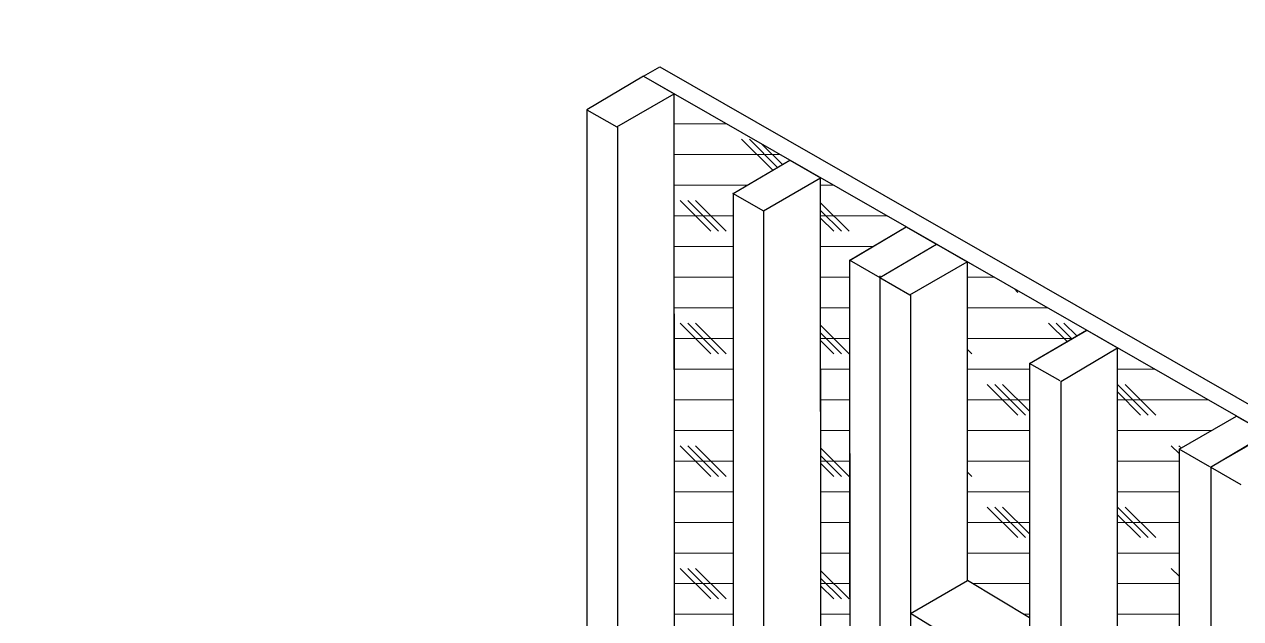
# Model space of a CAD drawing. Header units: inches. Extents: x -26 to 76, y -16 to 22.
# Drawn here: x 35.093 to 40.049, y 9.725 to 12.15 of the extents above; entities that cross this region are included whole.
import ezdxf

# ---------------------------------------------------------------- set-up
doc = ezdxf.new("R2010")
doc.units = ezdxf.units.IN
doc.header["$MEASUREMENT"] = 0
for name, color, linetype, lineweight in [('.ATI-HATCH', 7, 'Continuous', 0), ('G-ANNO-TTLB', 7, 'Continuous', 0), ('TYVEK', 7, 'Continuous', 0)]:
    doc.layers.add(name, color=color, linetype=linetype, lineweight=lineweight)

# ---------------------------------------------------------------- blocks, each defined once
blk = doc.blocks.new('Block_353')
at = {"layer": '.ATI-HATCH'}
for points, knots in [([(37.9815, 8.3339), (37.9815, 8.3339), (37.7431, 8.2828), (37.7431, 8.2828), (37.7431, 8.2828), (37.7407, 11.8657), (37.7407, 11.8657), (37.7407, 11.8657), (38.2123, 11.5953), (38.2123, 11.5953), (38.2123, 11.5953), (37.9818, 11.459), (37.9818, 11.459), (37.9818, 11.459), (37.9815, 11.4591), (37.9815, 11.4591), (37.9815, 11.4591), (37.9815, 8.3339), (37.9815, 8.3339)], [0, 0, 0, 0, 1, 1, 1, 2, 2, 2, 3, 3, 3, 4, 4, 4, 5, 5, 5, 6, 6, 6, 6]), ([(38.4499, 8.4344), (38.4521, 8.4348), (38.4543, 8.4352), (38.4564, 8.4355), (38.4564, 8.4355), (38.4557, 11.1872), (38.4557, 11.1872), (38.4557, 11.1872), (38.456, 11.187), (38.456, 11.187), (38.456, 11.187), (38.6865, 11.3233), (38.6865, 11.3233), (38.6865, 11.3233), (38.3374, 11.5235), (38.3374, 11.5235), (38.3374, 11.5235), (38.3395, 8.4107), (38.3395, 8.4107), (38.3395, 8.4107), (38.4499, 8.4344), (38.4499, 8.4344)], [0, 0, 0, 0, 1, 1, 1, 2, 2, 2, 3, 3, 3, 4, 4, 4, 5, 5, 5, 6, 6, 6, 7, 7, 7, 7]), ([(39.1883, 9.7285), (39.1883, 9.7285), (39.1883, 10.7667), (39.1883, 10.7667), (39.1883, 10.7667), (39.4215, 10.9017), (39.4215, 10.9017), (39.4215, 10.9017), (38.9366, 11.1799), (38.9366, 11.1799), (38.9366, 11.1799), (38.9366, 9.881), (38.9366, 9.881), (38.9366, 9.881), (39.1883, 9.7285), (39.1883, 9.7285)], [0, 0, 0, 0, 1, 1, 1, 2, 2, 2, 3, 3, 3, 4, 4, 4, 5, 5, 5, 5]), ([(39.5467, 10.83), (39.5467, 10.83), (39.546, 9.5117), (39.546, 9.5117), (39.546, 9.5117), (39.7983, 9.3587), (39.7983, 9.3587), (39.7983, 9.3587), (39.7983, 10.4168), (39.7983, 10.4168), (39.7983, 10.4168), (40.0317, 10.5518), (40.0317, 10.5518), (40.0317, 10.5518), (39.5467, 10.83), (39.5467, 10.83)], [0, 0, 0, 0, 1, 1, 1, 2, 2, 2, 3, 3, 3, 4, 4, 4, 5, 5, 5, 5])]:
    blk.add_open_spline(points, degree=3, knots=knots, dxfattribs=at)
at = {"layer": '.ATI-HATCH', "color": 8, "lineweight": 0, "true_color": 0x808080}
for points in [[(37.7408, 11.7438), (37.7408, 11.7438), (37.9533, 11.7438), (37.9533, 11.7438)], [(38.1407, 11.5562), (38.1407, 11.5562), (38.0157, 11.6812), (38.0157, 11.6812)], [(38.1624, 11.5658), (38.1624, 11.5658), (38.047, 11.6812), (38.047, 11.6812)], [(38.1821, 11.5774), (38.1821, 11.5774), (38.0996, 11.6599), (38.0996, 11.6599)], [(37.7409, 11.6187), (37.7409, 11.6187), (38.1714, 11.6187), (38.1714, 11.6187)], [(37.741, 11.4937), (37.741, 11.4937), (38.0405, 11.4937), (38.0405, 11.4937)], [(38.3374, 11.4937), (38.3374, 11.4937), (38.3894, 11.4937), (38.3894, 11.4937)], [(37.8907, 11.3061), (37.8907, 11.3061), (37.7656, 11.4312), (37.7656, 11.4312)], [(37.9219, 11.3061), (37.9219, 11.3061), (37.7969, 11.4312), (37.7969, 11.4312)], [(37.9532, 11.3061), (37.9532, 11.3061), (37.8282, 11.4312), (37.8282, 11.4312)], [(38.4533, 11.3061), (38.4533, 11.3061), (38.3374, 11.4221), (38.3374, 11.4221)], [(37.741, 11.3687), (37.741, 11.3687), (37.9815, 11.3687), (37.9815, 11.3687)], [(38.4221, 11.3061), (38.4221, 11.3061), (38.3374, 11.3908), (38.3374, 11.3908)], [(38.3375, 11.3687), (38.3375, 11.3687), (38.6074, 11.3687), (38.6074, 11.3687)], [(38.3908, 11.3061), (38.3908, 11.3061), (38.3375, 11.3595), (38.3375, 11.3595)], [(37.7411, 11.2436), (37.7411, 11.2436), (37.9815, 11.2436), (37.9815, 11.2436)], [(38.3375, 11.2436), (38.3375, 11.2436), (38.5517, 11.2436), (38.5517, 11.2436)], [(37.7412, 11.1186), (37.7412, 11.1186), (37.9815, 11.1186), (37.9815, 11.1186)], [(38.3376, 11.1186), (38.3376, 11.1186), (38.4557, 11.1186), (38.4557, 11.1186)], [(38.9366, 11.1186), (38.9366, 11.1186), (39.0434, 11.1186), (39.0434, 11.1186)], [(39.1411, 11.0561), (39.1411, 11.0561), (39.1257, 11.0714), (39.1257, 11.0714)], [(37.7413, 10.9935), (37.7413, 10.9935), (37.9815, 10.9935), (37.9815, 10.9935)], [(38.3377, 10.9935), (38.3377, 10.9935), (38.4558, 10.9935), (38.4558, 10.9935)], [(38.9366, 10.9935), (38.9366, 10.9935), (39.2615, 10.9935), (39.2615, 10.9935)], [(37.8907, 10.806), (37.8907, 10.806), (37.7656, 10.931), (37.7656, 10.931)], [(37.9219, 10.806), (37.9219, 10.806), (37.7969, 10.931), (37.7969, 10.931)], [(37.9532, 10.806), (37.9532, 10.806), (37.8282, 10.931), (37.8282, 10.931)], [(38.4533, 10.806), (38.4533, 10.806), (38.3378, 10.9216), (38.3378, 10.9216)], [(39.3416, 10.8555), (39.3416, 10.8555), (39.2661, 10.931), (39.2661, 10.931)], [(39.3614, 10.8669), (39.3614, 10.8669), (39.2973, 10.931), (39.2973, 10.931)], [(39.3812, 10.8784), (39.3812, 10.8784), (39.3286, 10.931), (39.3286, 10.931)], [(37.7414, 10.8685), (37.7414, 10.8685), (37.9815, 10.8685), (37.9815, 10.8685)], [(38.4221, 10.806), (38.4221, 10.806), (38.3378, 10.8903), (38.3378, 10.8903)], [(38.3378, 10.8685), (38.3378, 10.8685), (38.4558, 10.8685), (38.4558, 10.8685)], [(38.3908, 10.806), (38.3908, 10.806), (38.3378, 10.859), (38.3378, 10.859)], [(38.9366, 10.8685), (38.9366, 10.8685), (39.3641, 10.8685), (39.3641, 10.8685)], [(38.9535, 10.806), (38.9535, 10.806), (38.9366, 10.8229), (38.9366, 10.8229)], [(37.7415, 10.7435), (37.7415, 10.7435), (37.9815, 10.7435), (37.9815, 10.7435)], [(38.3379, 10.7435), (38.3379, 10.7435), (38.4558, 10.7435), (38.4558, 10.7435)], [(38.9366, 10.7435), (38.9366, 10.7435), (39.1883, 10.7435), (39.1883, 10.7435)], [(39.5466, 10.7435), (39.5466, 10.7435), (39.6975, 10.7435), (39.6975, 10.7435)], [(39.1411, 10.5559), (39.1411, 10.5559), (39.016, 10.6809), (39.016, 10.6809)], [(39.1723, 10.5559), (39.1723, 10.5559), (39.0473, 10.6809), (39.0473, 10.6809)], [(39.1883, 10.5712), (39.1883, 10.5712), (39.0785, 10.6809), (39.0785, 10.6809)], [(39.6725, 10.5559), (39.6725, 10.5559), (39.5474, 10.6809), (39.5474, 10.6809)], [(39.7037, 10.5559), (39.7037, 10.5559), (39.5787, 10.6809), (39.5787, 10.6809)], [(37.7416, 10.6184), (37.7416, 10.6184), (37.9815, 10.6184), (37.9815, 10.6184)], [(38.338, 10.6184), (38.338, 10.6184), (38.4559, 10.6184), (38.4559, 10.6184)], [(38.9366, 10.6184), (38.9366, 10.6184), (39.1883, 10.6184), (39.1883, 10.6184)], [(39.6412, 10.5559), (39.6412, 10.5559), (39.5466, 10.6505), (39.5466, 10.6505)], [(39.5466, 10.6184), (39.5466, 10.6184), (39.9155, 10.6184), (39.9155, 10.6184)], [(37.7416, 10.4934), (37.7416, 10.4934), (37.9815, 10.4934), (37.9815, 10.4934)], [(38.3381, 10.4934), (38.3381, 10.4934), (38.4559, 10.4934), (38.4559, 10.4934)], [(38.9366, 10.4934), (38.9366, 10.4934), (39.1883, 10.4934), (39.1883, 10.4934)], [(39.5465, 10.4934), (39.5465, 10.4934), (39.9307, 10.4934), (39.9307, 10.4934)], [(37.8907, 10.3058), (37.8907, 10.3058), (37.7656, 10.4309), (37.7656, 10.4309)], [(37.9219, 10.3058), (37.9219, 10.3058), (37.7969, 10.4309), (37.7969, 10.4309)], [(37.9532, 10.3058), (37.9532, 10.3058), (37.8282, 10.4309), (37.8282, 10.4309)], [(38.4533, 10.3058), (38.4533, 10.3058), (38.3381, 10.4211), (38.3381, 10.4211)], [(39.7983, 10.3988), (39.7983, 10.3988), (39.7662, 10.4309), (39.7662, 10.4309)], [(39.8067, 10.4217), (39.8067, 10.4217), (39.7975, 10.4309), (39.7975, 10.4309)], [(37.7417, 10.3684), (37.7417, 10.3684), (37.9815, 10.3684), (37.9815, 10.3684)], [(38.4221, 10.3058), (38.4221, 10.3058), (38.3381, 10.3898), (38.3381, 10.3898)], [(38.3381, 10.3684), (38.3381, 10.3684), (38.4559, 10.3684), (38.4559, 10.3684)], [(38.9366, 10.3684), (38.9366, 10.3684), (39.1883, 10.3684), (39.1883, 10.3684)], [(39.5464, 10.3684), (39.5464, 10.3684), (39.7983, 10.3684), (39.7983, 10.3684)], [(38.3908, 10.3058), (38.3908, 10.3058), (38.3381, 10.3585), (38.3381, 10.3585)], [(38.9535, 10.3058), (38.9535, 10.3058), (38.9366, 10.3228), (38.9366, 10.3228)], [(37.7418, 10.2433), (37.7418, 10.2433), (37.9815, 10.2433), (37.9815, 10.2433)], [(38.3382, 10.2433), (38.3382, 10.2433), (38.456, 10.2433), (38.456, 10.2433)], [(38.9366, 10.2433), (38.9366, 10.2433), (39.1883, 10.2433), (39.1883, 10.2433)], [(39.5464, 10.2433), (39.5464, 10.2433), (39.7983, 10.2433), (39.7983, 10.2433)], [(39.1411, 10.0558), (39.1411, 10.0558), (39.016, 10.1808), (39.016, 10.1808)], [(39.1723, 10.0558), (39.1723, 10.0558), (39.0473, 10.1808), (39.0473, 10.1808)], [(39.1883, 10.0711), (39.1883, 10.0711), (39.0785, 10.1808), (39.0785, 10.1808)], [(39.6725, 10.0558), (39.6725, 10.0558), (39.5474, 10.1808), (39.5474, 10.1808)], [(39.7037, 10.0558), (39.7037, 10.0558), (39.5787, 10.1808), (39.5787, 10.1808)], [(37.7419, 10.1183), (37.7419, 10.1183), (37.9815, 10.1183), (37.9815, 10.1183)], [(38.3383, 10.1183), (38.3383, 10.1183), (38.456, 10.1183), (38.456, 10.1183)], [(38.9366, 10.1183), (38.9366, 10.1183), (39.1883, 10.1183), (39.1883, 10.1183)], [(39.6412, 10.0558), (39.6412, 10.0558), (39.5463, 10.1506), (39.5463, 10.1506)], [(39.5463, 10.1183), (39.5463, 10.1183), (39.7983, 10.1183), (39.7983, 10.1183)], [(37.742, 9.9932), (37.742, 9.9932), (37.9815, 9.9932), (37.9815, 9.9932)], [(38.3384, 9.9932), (38.3384, 9.9932), (38.456, 9.9932), (38.456, 9.9932)], [(38.9366, 9.9932), (38.9366, 9.9932), (39.1883, 9.9932), (39.1883, 9.9932)], [(39.5462, 9.9932), (39.5462, 9.9932), (39.7983, 9.9932), (39.7983, 9.9932)], [(37.8907, 9.8057), (37.8907, 9.8057), (37.7656, 9.9307), (37.7656, 9.9307)], [(37.9219, 9.8057), (37.9219, 9.8057), (37.7969, 9.9307), (37.7969, 9.9307)], [(37.9532, 9.8057), (37.9532, 9.8057), (37.8282, 9.9307), (37.8282, 9.9307)], [(38.4533, 9.8057), (38.4533, 9.8057), (38.3384, 9.9206), (38.3384, 9.9206)], [(39.7983, 9.8986), (39.7983, 9.8986), (39.7662, 9.9307), (39.7662, 9.9307)], [(39.7983, 9.9299), (39.7983, 9.9299), (39.7975, 9.9307), (39.7975, 9.9307)], [(37.7421, 9.8682), (37.7421, 9.8682), (37.9815, 9.8682), (37.9815, 9.8682)], [(38.4221, 9.8057), (38.4221, 9.8057), (38.3385, 9.8893), (38.3385, 9.8893)], [(38.3385, 9.8682), (38.3385, 9.8682), (38.4561, 9.8682), (38.4561, 9.8682)], [(38.9577, 9.8682), (38.9577, 9.8682), (39.1883, 9.8682), (39.1883, 9.8682)], [(39.5462, 9.8682), (39.5462, 9.8682), (39.7983, 9.8682), (39.7983, 9.8682)], [(38.3908, 9.8057), (38.3908, 9.8057), (38.3385, 9.858), (38.3385, 9.858)], [(37.7422, 9.7432), (37.7422, 9.7432), (37.9815, 9.7432), (37.9815, 9.7432)], [(38.3386, 9.7432), (38.3386, 9.7432), (38.4561, 9.7432), (38.4561, 9.7432)], [(39.164, 9.7432), (39.164, 9.7432), (39.1883, 9.7432), (39.1883, 9.7432)], [(39.5461, 9.7432), (39.5461, 9.7432), (39.7983, 9.7432), (39.7983, 9.7432)]]:
    blk.add_open_spline(points, degree=3, dxfattribs=at)

msp = doc.modelspace()

# ---------------------------------------------------------------- hatches: boundary and pattern name
at = {"layer": 'G-ANNO-TTLB', "true_color": 0xff00ff, "transparency": 33554687}
h = msp.add_hatch(color=6, dxfattribs=at)
edge = h.paths.add_edge_path()
edge.add_spline(control_points=[(71.2273, -15.1345), (71.2273, -15.1345), (30.5273, -15.1345), (30.5273, -15.1345), (30.5273, -15.1345), (30.5273, 19.0008), (30.5273, 19.0008), (30.5273, 19.0008), (71.2273, 19.0008), (71.2273, 19.0008), (71.2273, 19.0008), (71.2273, -15.1345), (71.2273, -15.1345)], knot_values=[0, 0, 0, 0, 1, 1, 1, 2, 2, 2, 3, 3, 3, 4, 4, 4, 4], degree=3, periodic=0)
edge = h.paths.add_edge_path()
edge.add_spline(control_points=[(30.6523, 18.8757), (30.6523, 18.8757), (30.6523, -15.0095), (30.6523, -15.0095), (30.6523, -15.0095), (71.1023, -15.0095), (71.1023, -15.0095), (71.1023, -15.0095), (71.1023, 18.8757), (71.1023, 18.8757), (71.1023, 18.8757), (30.6523, 18.8757), (30.6523, 18.8757)], knot_values=[0, 0, 0, 0, 1, 1, 1, 2, 2, 2, 3, 3, 3, 4, 4, 4, 4], degree=3, periodic=0)
edge.add_line((30.6523, 18.8757), (30.6523, 18.8757))

# ---------------------------------------------------------------- linework, layer by layer
at = {"layer": 'G-ANNO-TTLB'}
for points in [[(71.2273, -15.1345), (71.2273, -15.1345), (30.5273, -15.1345), (30.5273, -15.1345), (30.5273, -15.1345), (30.5273, 19.0008), (30.5273, 19.0008), (30.5273, 19.0008), (71.2273, 19.0008), (71.2273, 19.0008), (71.2273, 19.0008), (71.2273, -15.1345), (71.2273, -15.1345)], [(30.6523, 18.8757), (30.6523, 18.8757), (30.6523, -15.0095), (30.6523, -15.0095), (30.6523, -15.0095), (71.1023, -15.0095), (71.1023, -15.0095), (71.1023, -15.0095), (71.1023, 18.8757), (71.1023, 18.8757), (71.1023, 18.8757), (30.6523, 18.8757), (30.6523, 18.8757)]]:
    msp.add_open_spline(points, degree=3, knots=[0, 0, 0, 0, 1, 1, 1, 2, 2, 2, 3, 3, 3, 4, 4, 4, 4], dxfattribs=at)
at = {"layer": 'TYVEK', "color": 2, "lineweight": 25, "true_color": 0xffff00}
for p, q in [((37.6157, 11.9377), (37.6825, 11.9764)), ((37.6154, 11.9376), (41.3474, 9.7972))]:
    msp.add_line(p, q, dxfattribs=at)
at = {"layer": 'TYVEK', "color": 18, "lineweight": 25, "true_color": 0x000000}
msp.add_line((37.6822, 11.9762), (41.4143, 9.8359), dxfattribs=at)
at = {"layer": 'TYVEK', "color": 33, "lineweight": 25, "true_color": 0xcc9966}
for p, q in [((37.6157, 11.9377), (37.3849, 11.8011)), ((37.6157, 11.9377), (37.7407, 11.866)), ((37.5074, 11.731), (37.7407, 11.866)), ((37.7431, 8.2828), (37.7407, 11.866)), ((37.3849, 11.8011), (37.3849, 8.1761)), ((37.3849, 11.8011), (37.3849, 8.1761)), ((37.3849, 11.8011), (37.5074, 11.7308)), ((37.5099, 11.7294), (37.5099, 8.2158)), ((37.9815, 11.4589), (38.2123, 11.5953)), ((38.2123, 11.5953), (38.3374, 11.5236)), ((38.104, 11.3886), (38.3374, 11.5236)), ((38.3395, 8.4107), (38.3374, 11.5236)), ((37.979, 11.4606), (38.104, 11.3886)), ((37.9815, 11.4589), (37.9815, 8.3339)), ((38.104, 11.3886), (38.1053, 8.3605)), ((38.4557, 11.1869), (38.6865, 11.3233)), ((38.6865, 11.3233), (38.8115, 11.2517)), ((38.5782, 11.1166), (38.809, 11.2531)), ((38.809, 11.2531), (38.934, 11.1814)), ((38.4532, 11.1886), (38.5782, 11.1166)), ((38.4557, 11.1869), (38.4564, 8.4355)), ((38.7006, 11.0464), (38.934, 11.1814)), ((38.9366, 10.2372), (38.9366, 11.1799)), ((38.5782, 11.1166), (38.7006, 11.0464)), ((38.5792, 11.1241), (38.5792, 9.6309)), ((38.7032, 11.0449), (38.7032, 5.2584)), ((38.9366, 9.881), (38.9366, 10.9111)), ((39.3162, 10.6933), (39.5467, 10.8301)), ((39.5467, 9.5113), (39.5467, 10.8301)), ((39.1883, 10.7667), (39.1883, 9.4479)), ((39.3162, 10.6933), (39.3155, 9.3749)), ((39.9263, 10.3434), (40.1567, 10.4801)), ((39.7983, 10.4168), (39.7983, 4.7265)), ((39.9273, 10.3428), (39.9273, 8.8139)), ((38.7032, 9.746), (38.9366, 9.881)), ((39.1883, 9.7285), (38.9366, 9.881)), ((39.7983, 9.0823), (38.7032, 9.746))]:
    msp.add_line(p, q, dxfattribs=at)
for points in [[(39.3133, 10.695), (39.1883, 10.7667), (39.4216, 10.9018), (39.5467, 10.8301)], [(39.9234, 10.3451), (39.7983, 10.4168), (40.0317, 10.5519), (40.1567, 10.4801)], [(40.0513, 10.2717), (39.9263, 10.3434), (40.1597, 10.4785), (40.2847, 10.4068)]]:
    msp.add_lwpolyline(points, dxfattribs=at)

# ---------------------------------------------------------------- block references
at = {"layer": '.ATI-HATCH'}
msp.add_blockref('Block_353', (0, 0), dxfattribs=at)

doc.saveas('drawing.dxf')
